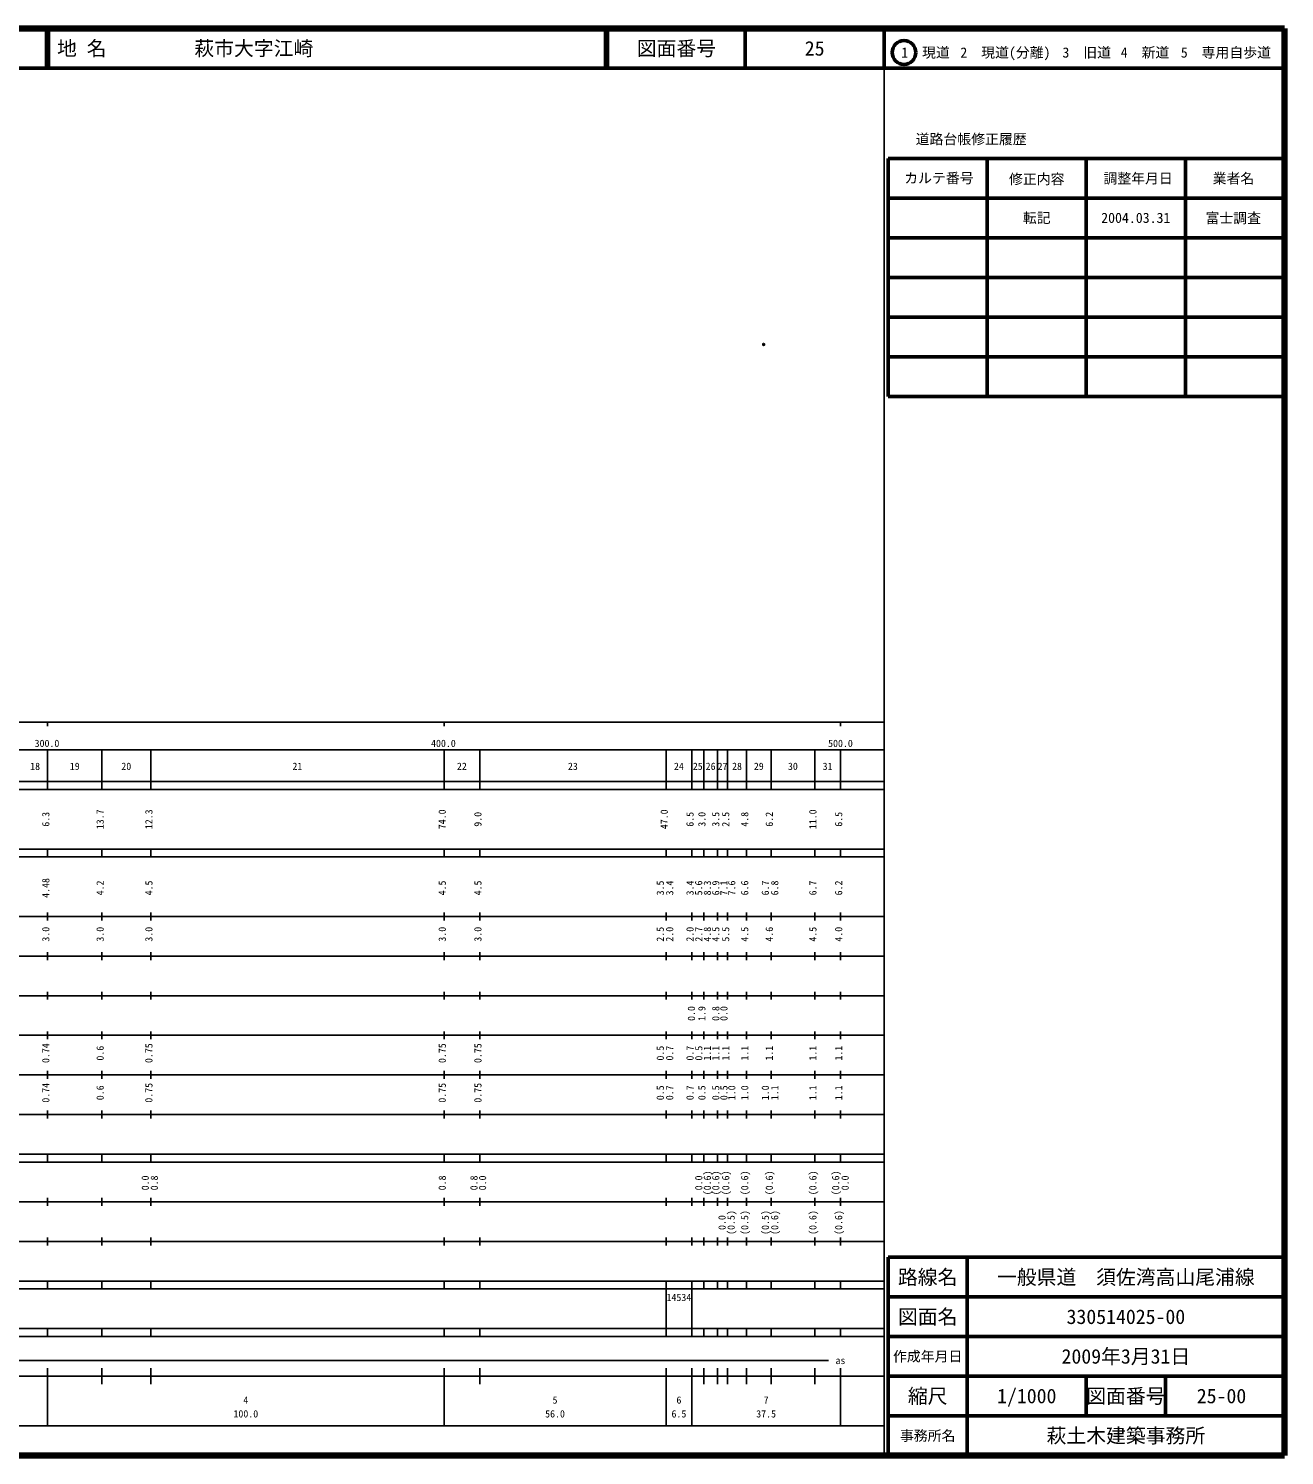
# Model space of a CAD drawing. Units: millimetres on the paper. Extents: x 40 to 680, y 20 to 380.
# Drawn here: x 363.2 to 680, y 20 to 380 of the extents above; entities that cross this region are included whole.
import ezdxf
from ezdxf.enums import TextEntityAlignment as Align

# ---------------------------------------------------------------- set-up
doc = ezdxf.new("R2010")
doc.units = ezdxf.units.MM
doc.header["$PDMODE"] = 32
doc.header["$PDSIZE"] = 0.5
doc.layers.add('M-OTRS', color=6, linetype='Continuous')
doc.layers.add('M-TTL-TXT', color=7, linetype='Continuous')
for name, color, linetype, lineweight in [('M-TTL', 2, 'Continuous', 140), ('M-TTL-BAND', 7, 'Continuous', 25), ('M-TTL-FRAM', 2, 'Continuous', 50), ('M-TTL-LINE', 7, 'Continuous', 50)]:
    doc.layers.add(name, color=color, linetype=linetype, lineweight=lineweight)
doc.styles.add('ＭＳ ゴシック', font='')
doc.styles.get('ＭＳ ゴシック').set_extended_font_data('MS Gothic')

msp = doc.modelspace()

# ---------------------------------------------------------------- linework, layer by layer
at = {"layer": 'M-OTRS'}
msp.add_point((548.628, 300.299), dxfattribs=at)
at = {"layer": 'M-TTL'}
for p, q in [((680, 380), (40, 380)), ((680, 20), (680, 380)), ((40, 20), (680, 20))]:
    msp.add_line(p, q, dxfattribs=at)
at = {"layer": 'M-TTL-BAND'}
for p, q in [((579, 20), (579, 370)), ((40, 205), (579, 205)), ((368, 205), (368, 204)), ((468, 205), (468, 204)), ((568, 205), (568, 204)), ((68, 198), (579, 198)), ((368, 188), (368, 198)), ((381.7, 188), (381.7, 198)), ((394, 188), (394, 198)), ((468, 188), (468, 198)), ((477, 188), (477, 198)), ((524, 188), (524, 198)), ((530.5, 188), (530.5, 198)), ((533.5, 188), (533.5, 198)), ((537, 188), (537, 198)), ((539.5, 188), (539.5, 198)), ((544.3, 188), (544.3, 198)), ((550.5, 188), (550.5, 198)), ((561.5, 188), (561.5, 198)), ((568, 188), (568, 198)), ((40, 190), (579, 190)), ((40, 188), (579, 188)), ((40, 173), (579, 173)), ((368, 171), (368, 173)), ((381.7, 171), (381.7, 173)), ((394, 171), (394, 173)), ((468, 171), (468, 173)), ((477, 171), (477, 173)), ((524, 171), (524, 173)), ((530.5, 171), (530.5, 173)), ((533.5, 171), (533.5, 173)), ((537, 171), (537, 173)), ((539.5, 171), (539.5, 173)), ((544.3, 171), (544.3, 173)), ((550.5, 171), (550.5, 173)), ((561.5, 171), (561.5, 173)), ((568, 171), (568, 173)), ((40, 171), (579, 171)), ((40, 156), (579, 156)), ((368, 155), (368, 157)), ((381.7, 155), (381.7, 157)), ((394, 155), (394, 157)), ((468, 155), (468, 157)), ((477, 155), (477, 157)), ((524, 155), (524, 157)), ((530.5, 155), (530.5, 157)), ((533.5, 155), (533.5, 157)), ((537, 155), (537, 157)), ((539.5, 155), (539.5, 157)), ((544.3, 155), (544.3, 157)), ((550.5, 155), (550.5, 157)), ((561.5, 155), (561.5, 157)), ((568, 155), (568, 157)), ((46, 146), (579, 146)), ((368, 145), (368, 147)), ((381.7, 145), (381.7, 147)), ((394, 145), (394, 147)), ((468, 145), (468, 147)), ((477, 145), (477, 147)), ((524, 145), (524, 147)), ((530.5, 145), (530.5, 147)), ((533.5, 145), (533.5, 147)), ((537, 145), (537, 147)), ((539.5, 145), (539.5, 147)), ((544.3, 145), (544.3, 147)), ((550.5, 145), (550.5, 147)), ((561.5, 145), (561.5, 147)), ((568, 145), (568, 147)), ((368, 135), (368, 137)), ((381.7, 135), (381.7, 137)), ((394, 135), (394, 137)), ((468, 135), (468, 137)), ((477, 135), (477, 137)), ((524, 135), (524, 137)), ((530.5, 135), (530.5, 137)), ((533.5, 135), (533.5, 137)), ((537, 135), (537, 137)), ((539.5, 135), (539.5, 137)), ((544.3, 135), (544.3, 137)), ((550.5, 135), (550.5, 137)), ((561.5, 135), (561.5, 137)), ((568, 135), (568, 137)), ((52, 136), (579, 136)), ((46, 126), (579, 126)), ((368, 125), (368, 127)), ((381.7, 125), (381.7, 127)), ((394, 125), (394, 127)), ((468, 125), (468, 127)), ((477, 125), (477, 127)), ((524, 125), (524, 127)), ((530.5, 125), (530.5, 127)), ((533.5, 125), (533.5, 127)), ((537, 125), (537, 127)), ((539.5, 125), (539.5, 127)), ((544.3, 125), (544.3, 127)), ((550.5, 125), (550.5, 127)), ((561.5, 125), (561.5, 127)), ((568, 125), (568, 127)), ((52, 116), (579, 116)), ((368, 115), (368, 117)), ((381.7, 115), (381.7, 117)), ((394, 115), (394, 117)), ((468, 115), (468, 117)), ((477, 115), (477, 117)), ((524, 115), (524, 117)), ((530.5, 115), (530.5, 117)), ((533.5, 115), (533.5, 117)), ((537, 115), (537, 117)), ((539.5, 115), (539.5, 117)), ((544.3, 115), (544.3, 117)), ((550.5, 115), (550.5, 117)), ((561.5, 115), (561.5, 117)), ((568, 115), (568, 117)), ((46, 106), (579, 106)), ((368, 105), (368, 107)), ((381.7, 105), (381.7, 107)), ((394, 105), (394, 107)), ((468, 105), (468, 107)), ((477, 105), (477, 107)), ((524, 105), (524, 107)), ((530.5, 105), (530.5, 107)), ((533.5, 105), (533.5, 107)), ((537, 105), (537, 107)), ((539.5, 105), (539.5, 107)), ((544.3, 105), (544.3, 107)), ((550.5, 105), (550.5, 107)), ((561.5, 105), (561.5, 107)), ((568, 105), (568, 107)), ((40, 96), (579, 96)), ((40, 94), (579, 94)), ((368, 94), (368, 96)), ((381.7, 94), (381.7, 96)), ((394, 94), (394, 96)), ((468, 94), (468, 96)), ((477, 94), (477, 96)), ((524, 94), (524, 96)), ((530.5, 94), (530.5, 96)), ((533.5, 94), (533.5, 96)), ((537, 94), (537, 96)), ((539.5, 94), (539.5, 96)), ((544.3, 94), (544.3, 96)), ((550.5, 94), (550.5, 96)), ((561.5, 94), (561.5, 96)), ((568, 94), (568, 96)), ((49, 84), (579, 84)), ((368, 83), (368, 85)), ((381.7, 83), (381.7, 85)), ((394, 83), (394, 85)), ((468, 83), (468, 85)), ((477, 83), (477, 85)), ((524, 83), (524, 85)), ((530.5, 83), (530.5, 85)), ((533.5, 83), (533.5, 85)), ((537, 83), (537, 85)), ((539.5, 83), (539.5, 85)), ((544.3, 83), (544.3, 85)), ((550.5, 83), (550.5, 85)), ((561.5, 83), (561.5, 85)), ((568, 83), (568, 85)), ((40, 74), (579, 74)), ((368, 73), (368, 75)), ((381.7, 73), (381.7, 75)), ((394, 73), (394, 75)), ((468, 73), (468, 75)), ((477, 73), (477, 75)), ((524, 73), (524, 75)), ((530.5, 73), (530.5, 75)), ((533.5, 73), (533.5, 75)), ((537, 73), (537, 75)), ((539.5, 73), (539.5, 75)), ((544.3, 73), (544.3, 75)), ((550.5, 73), (550.5, 75)), ((561.5, 73), (561.5, 75)), ((568, 73), (568, 75)), ((40, 64), (579, 64)), ((40, 62), (579, 62)), ((368, 62), (368, 64)), ((381.7, 62), (381.7, 64)), ((394, 62), (394, 64)), ((468, 62), (468, 64)), ((477, 62), (477, 64)), ((524, 62), (524, 64)), ((524, 52), (524, 62)), ((530.5, 62), (530.5, 64)), ((530.5, 52), (530.5, 62)), ((533.5, 62), (533.5, 64)), ((537, 62), (537, 64)), ((539.5, 62), (539.5, 64)), ((544.3, 62), (544.3, 64)), ((550.5, 62), (550.5, 64)), ((561.5, 62), (561.5, 64)), ((568, 62), (568, 64)), ((40, 52), (579, 52)), ((368, 50), (368, 52)), ((381.7, 50), (381.7, 52)), ((394, 50), (394, 52)), ((468, 50), (468, 52)), ((477, 50), (477, 52)), ((524, 50), (524, 52)), ((530.5, 50), (530.5, 52)), ((533.5, 50), (533.5, 52)), ((537, 50), (537, 52)), ((539.5, 50), (539.5, 52)), ((544.3, 50), (544.3, 52)), ((550.5, 50), (550.5, 52)), ((561.5, 50), (561.5, 52)), ((568, 50), (568, 52)), ((40, 50), (579, 50)), ((71, 44), (565, 44)), ((40, 40), (579, 40)), ((368, 27.5), (368, 42)), ((381.7, 38), (381.7, 42)), ((394, 38), (394, 42)), ((468, 27.5), (468, 42)), ((477, 38), (477, 42)), ((524, 27.5), (524, 42)), ((530.5, 27.5), (530.5, 42)), ((533.5, 38), (533.5, 42)), ((537, 38), (537, 42)), ((539.5, 38), (539.5, 42)), ((544.3, 38), (544.3, 42)), ((550.5, 38), (550.5, 42)), ((561.5, 38), (561.5, 42)), ((568, 27.5), (568, 42)), ((68, 27.5), (579, 27.5))]:
    msp.add_line(p, q, dxfattribs=at)
at = {"layer": 'M-TTL-FRAM'}
for p, q in [((580, 347.197), (580, 287.197)), ((580, 347.197), (680, 347.197)), ((580, 287.197), (680, 287.197)), ((680, 70), (580, 70)), ((580, 70), (580, 20))]:
    msp.add_line(p, q, dxfattribs=at)
at = {"layer": 'M-TTL-LINE'}
for p, q in [((367.75, 380), (367.75, 370)), ((368.25, 380), (368.25, 370)), ((508.747, 380), (508.747, 370)), ((509.247, 380), (509.247, 370)), ((543.997, 380), (543.997, 370)), ((579, 380), (579, 370)), ((40, 370), (680, 370)), ((605, 347.197), (605, 287.197)), ((630, 347.197), (630, 287.197)), ((655, 347.197), (655, 287.197)), ((580, 337.197), (680, 337.197)), ((580, 327.197), (680, 327.197)), ((580, 317.197), (680, 317.197)), ((580, 307.197), (680, 307.197)), ((580, 297.197), (680, 297.197)), ((600, 70), (600, 20)), ((680, 60), (580, 60)), ((680, 50), (580, 50)), ((680, 40), (580, 40)), ((630, 40), (630, 30)), ((650, 40), (650, 30)), ((680, 30), (580, 30))]:
    msp.add_line(p, q, dxfattribs=at)
msp.add_circle((584.031, 373.958), 3, dxfattribs=at)

# ---------------------------------------------------------------- texts
at = {"layer": 'M-TTL-BAND', "style": 'ＭＳ ゴシック'}
for s, p in [('300.0', (367.844, 198.195)), ('400.0', (467.844, 198.195)), ('500.0', (568, 198.195)), ('18', (364.85, 192.405)), ('19', (374.85, 192.405)), ('20', (387.85, 192.405)), ('21', (431, 192.405)), ('22', (472.5, 192.405)), ('23', (500.5, 192.405)), ('24', (527.25, 192.405)), ('25', (532, 192.405)), ('26', (535.25, 192.405)), ('27', (538.25, 192.405)), ('28', (541.9, 192.405)), ('29', (547.4, 192.405)), ('30', (556, 192.405)), ('31', (564.75, 192.405)), ('as', (568, 42.5)), ('4', (418, 32.523)), ('5', (496, 32.523)), ('6', (527.25, 32.523)), ('7', (549.25, 32.523)), ('100.0', (418, 29.033)), ('56.0', (496, 29.033)), ('6.5', (527.25, 29.033)), ('37.5', (549.25, 29.033))]:
    msp.add_text(s, height=1.833, dxfattribs=at).set_placement(p, align=Align.BOTTOM_CENTER)
for s, p in [('6.3', (369, 180.5)), ('13.7', (382.7, 180.5)), ('12.3', (395, 180.5)), ('74.0', (469, 180.5)), ('9.0', (478, 180.5)), ('47.0', (525, 180.5)), ('6.5', (531.5, 180.5)), ('3.0', (534.5, 180.5)), ('3.5', (538, 180.5)), ('2.5', (540.5, 180.5)), ('4.8', (545.3, 180.5)), ('6.2', (551.5, 180.5)), ('11.0', (562.5, 180.5)), ('6.5', (569, 180.5)), ('4.48', (369, 163.174)), ('4.2', (382.7, 163.174)), ('4.5', (395, 163.174)), ('4.5', (469, 163.174)), ('4.5', (478, 163.174)), ('3.5', (524, 163.174)), ('3.4', (526.37, 163.174)), ('3.4', (531.5, 163.174)), ('5.6', (533.679, 163.174)), ('8.3', (535.87, 163.174)), ('6.9', (538, 163.174)), ('7.1', (540.054, 163.174)), ('7.6', (542.03, 163.174)), ('6.6', (545.3, 163.174)), ('6.7', (550.5, 163.174)), ('6.8', (552.87, 163.174)), ('6.7', (562.5, 163.174)), ('6.2', (569, 163.174)), ('3.0', (369, 151.5)), ('3.0', (382.7, 151.5)), ('3.0', (395, 151.5)), ('3.0', (469, 151.5)), ('3.0', (478, 151.5)), ('2.5', (524, 151.5)), ('2.0', (526.37, 151.5)), ('2.0', (531.5, 151.5)), ('2.7', (533.723, 151.5)), ('4.8', (535.87, 151.5)), ('4.5', (538, 151.5)), ('5.5', (540.5, 151.5)), ('4.5', (545.3, 151.5)), ('4.6', (551.5, 151.5)), ('4.5', (562.5, 151.5)), ('4.0', (569, 151.5)), ('0.0', (531.843, 131.5)), ('1.9', (534.5, 131.5)), ('0.8', (538, 131.5)), ('0.0', (540.054, 131.5)), ('0.74', (369, 121.5)), ('0.6', (382.7, 121.5)), ('0.75', (395, 121.5)), ('0.75', (469, 121.5)), ('0.75', (478, 121.5)), ('0.5', (524, 121.5)), ('0.7', (526.37, 121.5)), ('0.7', (531.5, 121.5)), ('0.5', (533.723, 121.5)), ('1.1', (535.87, 121.5)), ('1.1', (538, 121.5)), ('1.1', (540.5, 121.5)), ('1.1', (545.3, 121.5)), ('1.1', (551.5, 121.5)), ('1.1', (562.5, 121.5)), ('1.1', (569, 121.5)), ('0.74', (369, 111.5)), ('0.6', (382.7, 111.5)), ('0.75', (395, 111.5)), ('0.75', (469, 111.5)), ('0.75', (478, 111.5)), ('0.5', (524, 111.5)), ('0.7', (526.37, 111.5)), ('0.7', (531.5, 111.5)), ('0.5', (534.5, 111.5)), ('0.5', (538, 111.5)), ('0.5', (540.054, 111.5)), ('1.0', (542.03, 111.5)), ('1.0', (545.3, 111.5)), ('1.0', (550.5, 111.5)), ('1.1', (552.87, 111.5)), ('1.1', (562.5, 111.5)), ('1.1', (569, 111.5)), ('0.0', (394.087, 88.764)), ('0.8', (396.37, 88.764)), ('0.8', (469, 88.764)), ('0.8', (477, 88.764)), ('0.0', (479.164, 88.764)), ('0.0', (533.704, 88.764)), ('(0.6)', (535.87, 88.764)), ('(0.6)', (538, 88.764)), ('(0.6)', (540.5, 88.764)), ('(0.6)', (545.3, 88.764)), ('(0.6)', (551.5, 88.764)), ('(0.6)', (562.5, 88.764)), ('(0.6)', (568.241, 88.764)), ('0.0', (570.629, 88.764)), ('0.0', (539.574, 78.764)), ('(0.5)', (541.87, 78.764)), ('(0.5)', (545.3, 78.764)), ('(0.5)', (550.5, 78.764)), ('(0.6)', (552.87, 78.764)), ('(0.6)', (562.5, 78.764)), ('(0.6)', (569, 78.764))]:
    msp.add_text(s, height=1.833, rotation=90, dxfattribs=at).set_placement(p, align=Align.BOTTOM_CENTER)
msp.add_text('14534', height=1.833, dxfattribs=at).set_placement((524.125, 58.405), align=Align.BOTTOM_LEFT)
at = {"layer": 'M-TTL-TXT', "style": 'ＭＳ ゴシック'}
for s, p in [('地 名', (370.38, 375)), ('萩市大字江崎', (405.024, 375))]:
    msp.add_text(s, height=3.666, dxfattribs=at).set_placement(p, align=Align.MIDDLE_LEFT)
for s, height, p in [('図面番号', 3.666, (526.622, 375)), ('25', 3.666, (561.497, 375)), ('1\u3000現道', 2.566, (589.448, 373.958)), ('2\u3000現道(分離)', 2.566, (609.619, 373.958)), ('3\u3000旧道', 2.566, (630.121, 373.958)), ('4\u3000新道', 2.566, (644.824, 373.958)), ('5\u3000専用自歩道', 2.566, (665.228, 373.958)), ('道路台帳修正履歴', 2.566, (600.968, 352.113)), ('カルテ番号', 2.566, (592.839, 342.277)), ('修正内容', 2.566, (617.509, 342.023)), ('調整年月日', 2.566, (643.089, 342.197)), ('業者名', 2.566, (667.134, 342.197)), ('転記', 2.566, (617.5, 332.245)), ('2004.03.31', 2.566, (642.5, 332.245)), ('富士調査', 2.566, (667.077, 332.189)), ('路線名', 3.666, (590, 65)), ('路線名', 3.666, (590, 65)), ('一般県道\u3000須佐湾高山尾浦線', 3.666, (640, 65)), ('図面名', 3.666, (590, 55)), ('図面名', 3.666, (590, 55)), ('330514025-00', 3.666, (640, 55)), ('2009年3月31日', 3.666, (640, 45)), ('作成年月日', 2.566, (590, 45)), ('作成年月日', 2.566, (590, 45)), ('縮尺', 3.666, (590, 35)), ('縮尺', 3.666, (590, 35)), ('1/1000', 3.666, (615, 35)), ('図面番号', 3.666, (640, 35)), ('図面番号', 3.666, (640, 35)), ('25-00', 3.666, (664.125, 35)), ('事務所名', 2.566, (590, 25)), ('事務所名', 2.566, (590, 25)), ('萩土木建築事務所', 3.666, (640, 25))]:
    msp.add_text(s, height=height, dxfattribs=at).set_placement(p, align=Align.MIDDLE_CENTER)

doc.saveas('drawing.dxf')
